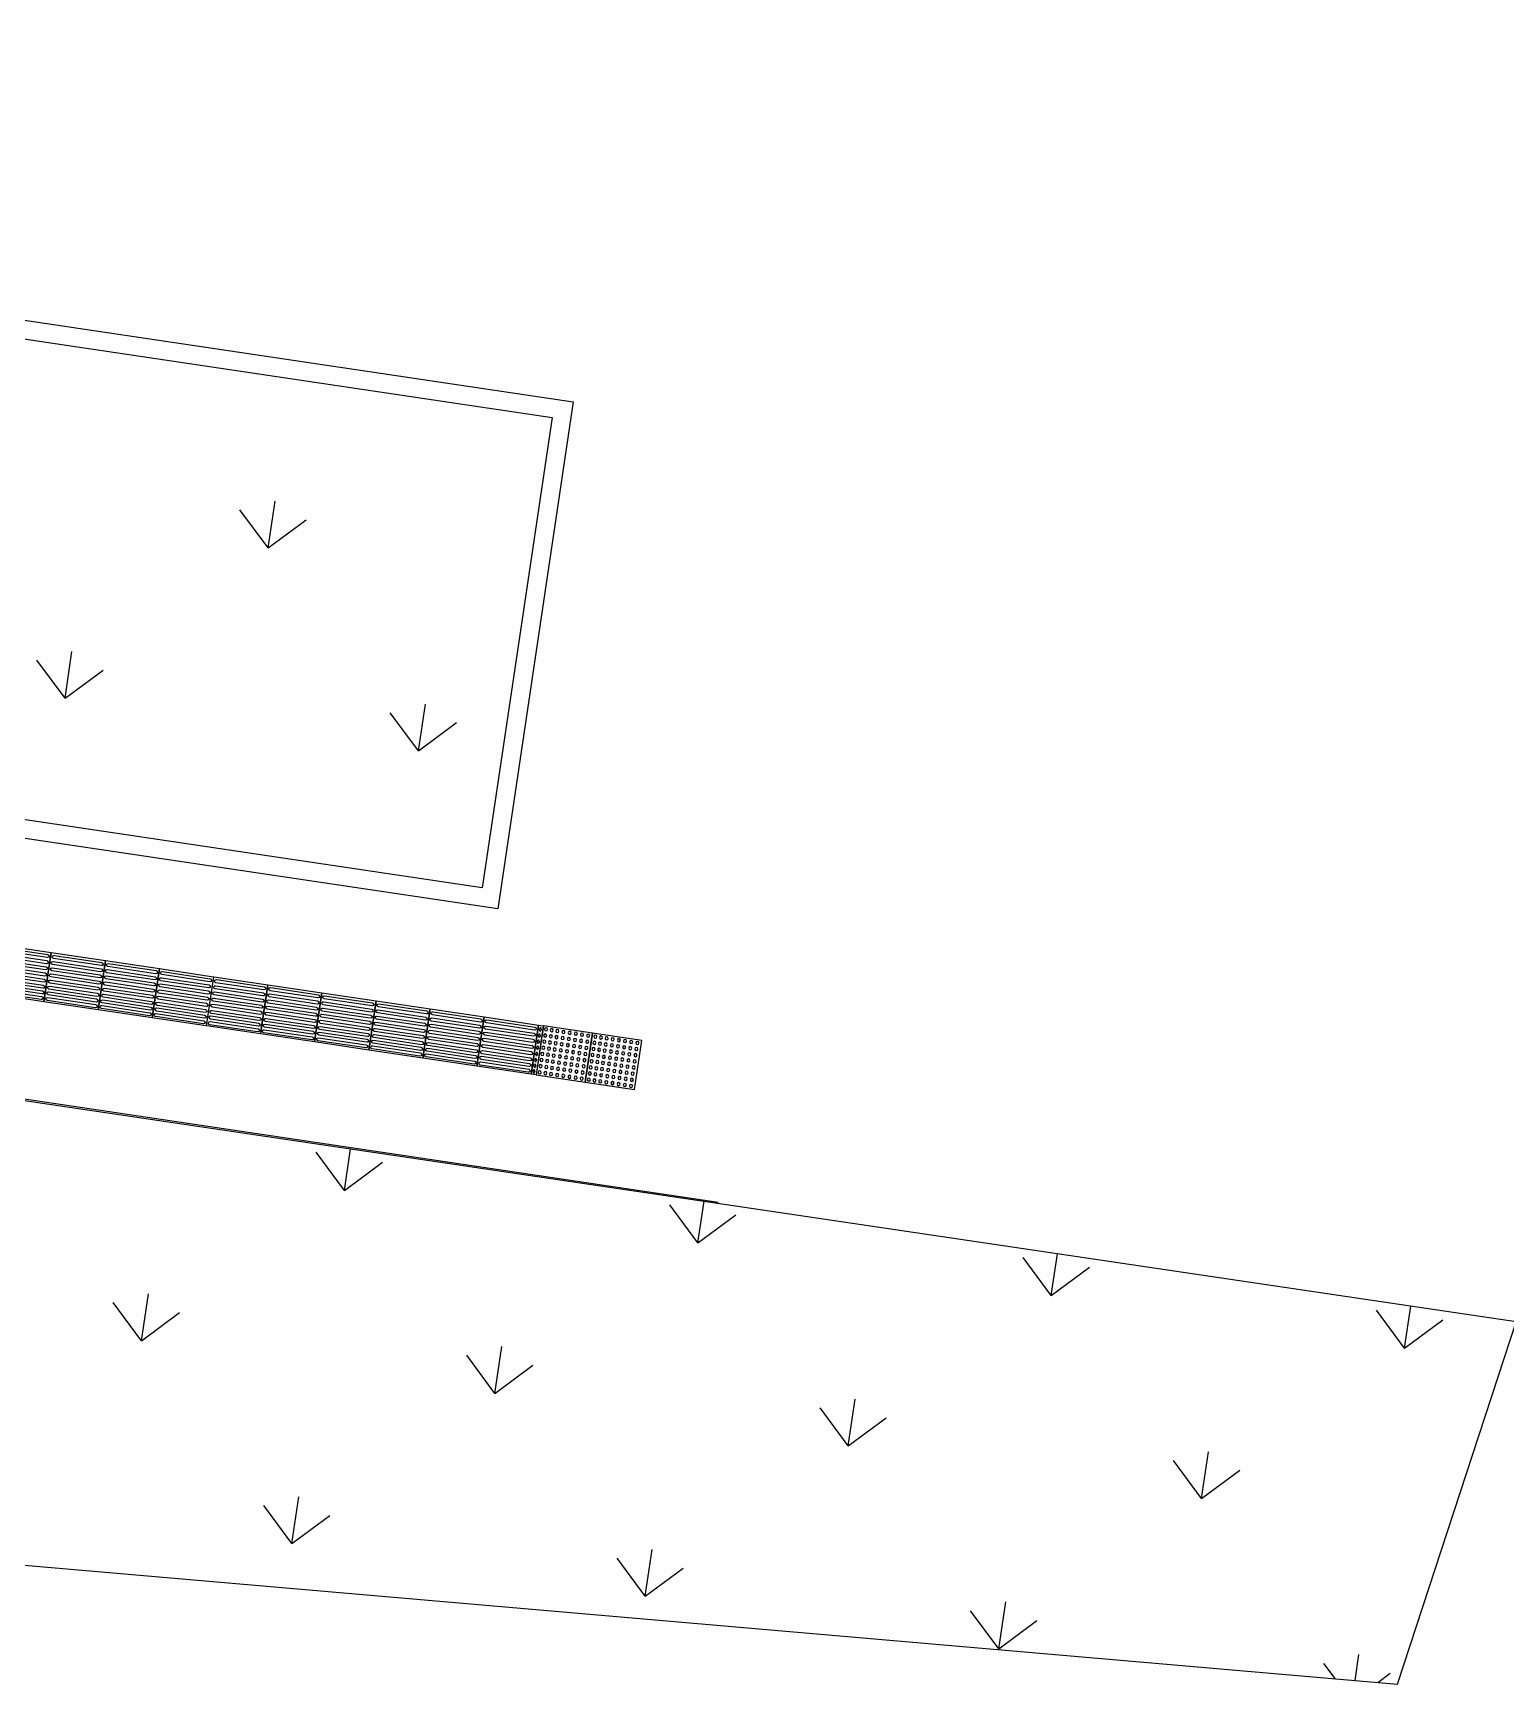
# Model space of a CAD drawing. Header units: millimetres. Extents: x 338 to 506, y 179 to 335.
# Drawn here: x 456.44 to 468.29, y 190.07 to 203.35 of the extents above; entities that cross this region are included whole.
import ezdxf

# ---------------------------------------------------------------- set-up
doc = ezdxf.new("R2010")
doc.units = ezdxf.units.MM
for name, color, linetype in [('ANDEN', 251, 'Continuous'), ('ARBUSTO', 63, 'Continuous'), ('MOBILIARIO_URBANO', 51, 'Continuous'), ('MUROS', 32, 'Continuous')]:
    doc.layers.add(name, color=color, linetype=linetype)

# ---------------------------------------------------------------- blocks, each defined once
blk = doc.blocks.new('*X870')
at = {"color": 0}
for p, q in [((20.436, 30.779), (20.706, 31.048)), ((20.436, 30.779), (20.706, 30.509)), ((20.436, 30.779), (20.817, 30.779)), ((19, 29.342), (19.269, 29.611)), ((21.873, 29.342), (22.143, 29.611)), ((19, 29.342), (19.269, 29.072)), ((19, 29.342), (19.381, 29.342)), ((21.873, 29.342), (22.143, 29.072)), ((21.873, 29.342), (22.21, 29.342)), ((20.436, 27.905), (20.706, 28.174)), ((20.436, 27.905), (20.706, 27.635)), ((20.436, 27.905), (20.817, 27.905)), ((19, 26.468), (19.269, 26.737)), ((21.873, 26.468), (22.143, 26.737)), ((19, 26.468), (19.269, 26.199)), ((19, 26.468), (19.381, 26.468)), ((21.873, 26.468), (22.143, 26.199)), ((21.873, 26.468), (22.212, 26.468)), ((20.436, 25.031), (20.706, 25.301)), ((20.436, 25.031), (20.706, 24.762)), ((20.436, 25.031), (20.817, 25.031)), ((19, 23.594), (19.269, 23.864)), ((21.873, 23.594), (22.143, 23.864)), ((19, 23.594), (19.269, 23.325)), ((19, 23.594), (19.381, 23.594)), ((21.873, 23.594), (22.143, 23.325)), ((21.873, 23.594), (22.214, 23.594)), ((20.436, 22.158), (20.706, 22.427)), ((20.436, 22.158), (20.706, 21.888)), ((20.436, 22.158), (20.817, 22.158)), ((19.161, 20.882), (19.269, 20.99)), ((21.873, 20.721), (22.143, 20.99)), ((19.171, 20.721), (19.381, 20.721)), ((21.873, 20.721), (22.143, 20.451)), ((21.873, 20.721), (22.216, 20.721)), ((19.182, 20.538), (19.269, 20.451))]:
    blk.add_line(p, q, dxfattribs=at)
blk = doc.blocks.new('*X894')
at = {"color": 0}
for p, q in [((25.458, 32.148), (25.728, 32.417)), ((25.458, 32.148), (25.728, 31.878)), ((25.458, 32.148), (25.839, 32.148)), ((26.895, 30.711), (27.164, 30.98)), ((26.895, 30.711), (27.164, 30.441)), ((26.895, 30.711), (27.276, 30.711)), ((25.458, 29.274), (25.728, 29.543)), ((25.458, 29.274), (25.728, 29.005)), ((25.458, 29.274), (25.839, 29.274))]:
    blk.add_line(p, q, dxfattribs=at)
blk = doc.blocks.new('*U875')
at = {"layer": 'MOBILIARIO_URBANO'}
blk.add_lwpolyline([(1089.252, 239.34), (1089.652, 239.34), (1089.652, 238.94), (1089.252, 238.94), (1089.252, 239.34)], dxfattribs=at)
for centre in [(1089.277, 239.308), (1089.277, 239.258), (1089.277, 239.208), (1089.327, 239.308), (1089.327, 239.258), (1089.327, 239.208), (1089.377, 239.308), (1089.377, 239.258), (1089.377, 239.208), (1089.427, 239.308), (1089.427, 239.258), (1089.427, 239.208), (1089.477, 239.308), (1089.477, 239.258), (1089.477, 239.208), (1089.527, 239.308), (1089.527, 239.258), (1089.527, 239.208), (1089.577, 239.308), (1089.577, 239.258), (1089.577, 239.208), (1089.627, 239.308), (1089.627, 239.258), (1089.627, 239.208), (1089.277, 239.158), (1089.277, 239.108), (1089.327, 239.158), (1089.327, 239.108), (1089.377, 239.158), (1089.377, 239.108), (1089.427, 239.158), (1089.427, 239.108), (1089.477, 239.158), (1089.477, 239.108), (1089.527, 239.158), (1089.527, 239.108), (1089.577, 239.158), (1089.577, 239.108), (1089.627, 239.158), (1089.627, 239.108), (1089.277, 239.058), (1089.277, 239.012), (1089.277, 238.966), (1089.327, 239.058), (1089.327, 239.012), (1089.327, 238.966), (1089.377, 239.058), (1089.377, 239.012), (1089.377, 238.966), (1089.427, 239.058), (1089.427, 239.012), (1089.427, 238.966), (1089.477, 239.058), (1089.477, 239.012), (1089.477, 238.966), (1089.527, 239.058), (1089.527, 239.012), (1089.527, 238.966), (1089.577, 239.058), (1089.577, 239.012), (1089.577, 238.966), (1089.627, 239.058), (1089.627, 239.012), (1089.627, 238.966)]:
    blk.add_circle(centre, 0.0125, dxfattribs=at)
blk = doc.blocks.new('*U883')
at = {"layer": 'MOBILIARIO_URBANO', "color": 241}
blk.add_lwpolyline([(1146.678, 221.48), (1147.118, 221.48), (1147.118, 221.08), (1146.678, 221.08), (1146.678, 221.48)], dxfattribs=at)
for points in [[(1146.703, 221.46), (1147.093, 221.46, -1), (1147.093, 221.435), (1146.703, 221.435, -1)], [(1146.703, 221.41), (1147.093, 221.41, -1), (1147.093, 221.385), (1146.703, 221.385, -1)], [(1146.703, 221.36), (1147.093, 221.36, -1), (1147.093, 221.335), (1146.703, 221.335, -1)], [(1146.703, 221.31), (1147.093, 221.31, -1), (1147.093, 221.285), (1146.703, 221.285, -1)], [(1146.703, 221.21), (1147.093, 221.21, -1), (1147.093, 221.185), (1146.703, 221.185, -1)], [(1146.703, 221.164), (1147.093, 221.164, -1), (1147.093, 221.139), (1146.703, 221.139, -1)], [(1146.703, 221.26), (1147.093, 221.26, -1), (1147.093, 221.235), (1146.703, 221.235, -1)], [(1146.703, 221.118), (1147.093, 221.118, -1), (1147.093, 221.093), (1146.703, 221.093, -1)]]:
    blk.add_lwpolyline(points, format="xyb", close=True, dxfattribs=at)
blk = doc.blocks.new('*U44')
at = {"layer": 'MOBILIARIO_URBANO', "color": 241}
blk.add_lwpolyline([(1147.078, 221.48), (1147.118, 221.48), (1147.118, 221.08), (1147.078, 221.08), (1147.078, 221.48)], dxfattribs=at)
for points in [[(1147.103, 221.46), (1147.093, 221.46, -1), (1147.093, 221.435), (1147.103, 221.435, -1)], [(1147.103, 221.41), (1147.093, 221.41, -1), (1147.093, 221.385), (1147.103, 221.385, -1)], [(1147.103, 221.36), (1147.093, 221.36, -1), (1147.093, 221.335), (1147.103, 221.335, -1)], [(1147.103, 221.31), (1147.093, 221.31, -1), (1147.093, 221.285), (1147.103, 221.285, -1)], [(1147.103, 221.21), (1147.093, 221.21, -1), (1147.093, 221.185), (1147.103, 221.185, -1)], [(1147.103, 221.164), (1147.093, 221.164, -1), (1147.093, 221.139), (1147.103, 221.139, -1)], [(1147.103, 221.26), (1147.093, 221.26, -1), (1147.093, 221.235), (1147.103, 221.235, -1)], [(1147.103, 221.118), (1147.093, 221.118, -1), (1147.093, 221.093), (1147.103, 221.093, -1)]]:
    blk.add_lwpolyline(points, format="xyb", close=True, dxfattribs=at)
blk = doc.blocks.new('A$C7152A42C')
at = {"layer": 'ANDEN'}
for points in [[(22.21838, 26.35441), (22.21838, 147.01361), (11.3464, 147.70398)], [(11.3464, 147.70398), (11.3526, 147.60417), (22.11859, 146.91995), (22.11859, 146.91995), (22.21715, 19.86576)], [(22.21838, 26.35441), (22.21838, 26.35441), (22.21838, 147.01361)], [(28.41845, 28.45559), (24.29376, 28.45559), (24.29376, 46.05373), (24.29376, 46.05373), (25.1145, 46.05373), (25.1145, 46.15373), (25.1145, 52.36989)], [(27.5977, 52.36991), (27.5977, 46.15375), (27.5977, 46.05375), (28.41845, 46.05375), (28.41845, 46.05375), (28.41845, 28.4556), (24.29376, 28.45558)], [(27.4477, 52.51991), (27.4477, 46.15375), (27.4477, 45.90375), (28.26845, 45.90375), (28.26845, 28.6056), (26.3561, 28.60559), (24.44376, 28.60559), (24.44376, 45.90373), (25.2645, 45.90373), (25.2645, 46.15373), (25.2645, 52.51989)]]:
    blk.add_lwpolyline(points, dxfattribs=at)
at = {"layer": 'ARBUSTO'}
for p, q in [((11.20719, 149.96312), (19.19219, 20.37929)), ((19.19219, 20.37929), (139.23483, 0))]:
    blk.add_line(p, q, dxfattribs=at)
at = {"layer": 'ANDEN', "color": 85, "linetype": 'Continuous'}
blk.add_blockref('*X870', (0, 0), dxfattribs=at)
at = {"layer": 'ANDEN', "color": 251, "linetype": 'Continuous'}
blk.add_blockref('*X894', (0, 0), dxfattribs=at)
at = {"layer": 'ANDEN', "rotation": 270}
for name, p in [('*U883', (-198.06149, 1179.07395)), ('*U883', (-198.06149, 1178.63384)), ('*U883', (-198.06149, 1178.19374)), ('*U883', (-198.06149, 1177.75363)), ('*U883', (-198.06149, 1177.31353)), ('*U883', (-198.06149, 1176.87342)), ('*U883', (-198.06149, 1176.43332)), ('*U883', (-198.06149, 1175.99321)), ('*U883', (-198.06149, 1175.5531)), ('*U883', (-198.06149, 1175.113)), ('*U44', (-198.06149, 1175.07289))]:
    blk.add_blockref(name, p, dxfattribs=at)
at = {"layer": 'MOBILIARIO_URBANO', "color": 242, "xscale": -1, "rotation": 180}
for p in [(-1066.23365, 266.89467), (-1066.23365, 266.49467)]:
    blk.add_blockref('*U875', p, dxfattribs=at)

msp = doc.modelspace()

# ---------------------------------------------------------------- block references
at = {"layer": 'MUROS', "color": 32, "rotation": 81.53046525965426}
msp.add_blockref('A$C7152A42C', (484.748, 168.084), dxfattribs=at)

doc.saveas('drawing.dxf')
